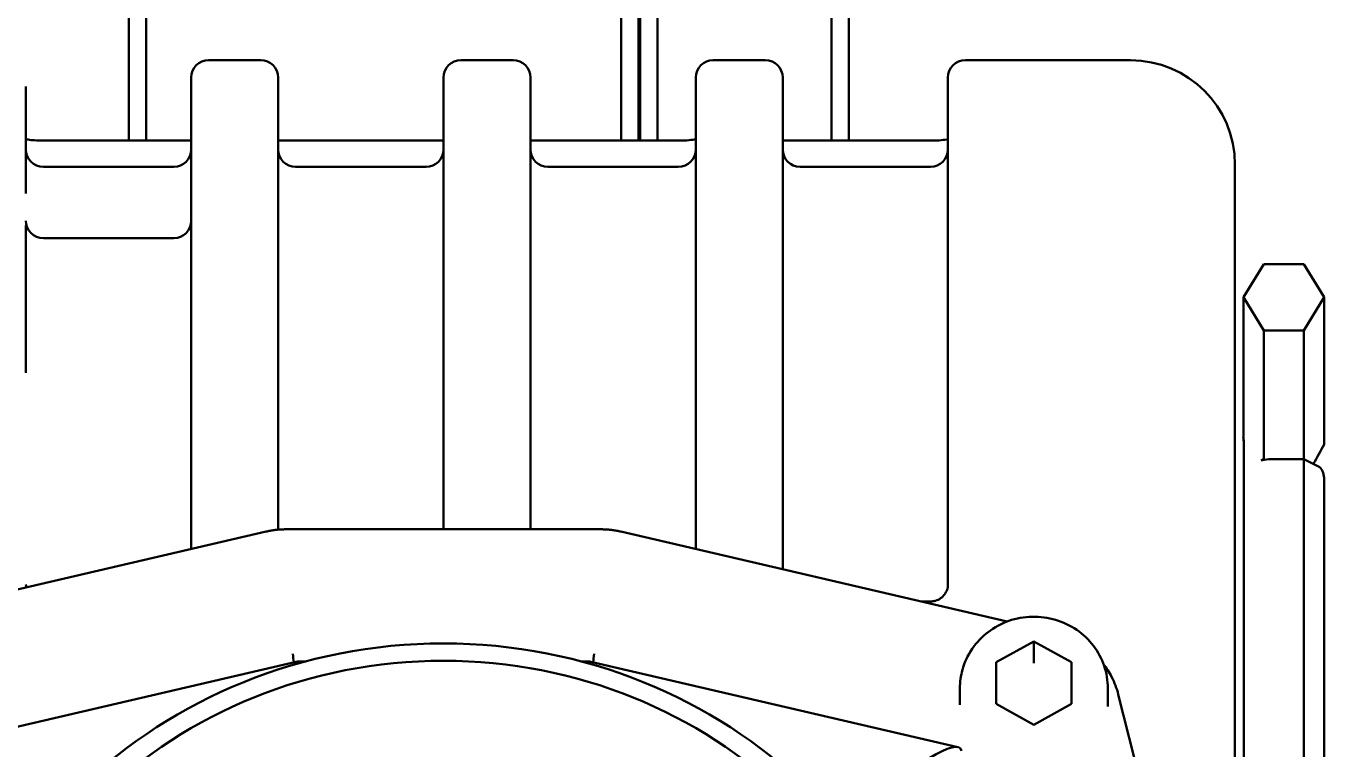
# Model space of a CAD drawing. Header units: inches. Extents: x 11 to 1621, y 11 to 1332.
# Drawn here: x 759.847 to 762.784, y 375.501 to 377.137 of the extents above; entities that cross this region are included whole.
import ezdxf

# ---------------------------------------------------------------- set-up
doc = ezdxf.new("R2010")
doc.units = ezdxf.units.IN
doc.header["$LTSCALE"] = 48
doc.header["$MEASUREMENT"] = 0
doc.layers.add('Visible (ANSI)', color=7, linetype='Continuous', lineweight=50)

msp = doc.modelspace()

# ---------------------------------------------------------------- linework, layer by layer
at = {"layer": 'Visible (ANSI)'}
for p, q in [((760.118571, 376.87759), (760.118571, 378.337886)), ((761.193374, 378.337886), (761.193374, 376.87759)), ((761.276051, 376.87759), (761.276051, 378.337886)), ((761.669752, 378.337886), (761.669752, 376.87759)), ((760.079201, 378.298516), (760.079201, 376.87759)), ((761.232744, 376.87759), (761.232744, 378.298516)), ((761.236681, 378.298516), (761.236681, 376.87759)), ((761.709122, 376.87759), (761.709122, 378.298516)), ((760.378094, 377.059517), (760.259984, 377.059517)), ((760.94896, 377.059517), (760.83085, 377.059517)), ((761.519827, 377.059517), (761.401716, 377.059517)), ((762.346598, 377.059517), (761.972582, 377.059517)), ((760.220614, 377.000225), (760.220614, 377.020168)), ((760.417464, 377.020147), (760.417464, 377.000225)), ((760.79148, 377.000225), (760.79148, 377.020168)), ((760.988331, 377.020147), (760.988331, 377.000225)), ((761.362346, 377.019097), (761.362346, 377.014242)), ((761.559197, 377.020147), (761.559197, 377.000225)), ((761.933212, 377.000225), (761.933212, 377.020147)), ((759.846598, 376.758092), (759.846598, 377.000225)), ((760.220614, 376.758092), (760.220614, 377.000225)), ((760.417464, 376.758092), (760.417464, 377.000225)), ((760.79148, 376.758092), (760.79148, 377.000225)), ((760.988331, 376.758092), (760.988331, 377.000225)), ((761.362346, 376.758092), (761.362346, 377.000225)), ((761.559197, 376.758092), (761.559197, 377.000225)), ((761.933212, 376.758092), (761.933212, 377.000225)), ((759.885968, 376.87759), (760.220614, 376.87759)), ((760.417464, 376.87759), (760.79148, 376.87759)), ((760.988331, 376.87759), (761.322976, 376.87759)), ((761.559197, 376.87759), (761.893842, 376.87759)), ((760.181244, 376.818416), (759.885968, 376.818416)), ((760.75211, 376.818416), (760.456834, 376.818416)), ((761.322976, 376.818416), (761.027701, 376.818416)), ((761.893842, 376.818416), (761.598567, 376.818416)), ((762.582819, 376.823297), (762.582819, 376.581164)), ((760.220614, 376.685479), (760.220614, 376.758092)), ((760.417464, 376.758092), (760.417464, 376.685479)), ((760.79148, 376.685479), (760.79148, 376.758092)), ((760.988331, 376.758092), (760.988331, 376.685479)), ((761.362346, 376.685479), (761.362346, 376.758092)), ((761.559197, 376.758092), (761.559197, 376.685479)), ((761.933212, 376.685479), (761.933212, 376.758092)), ((759.846598, 376.352544), (759.846598, 376.685479)), ((760.220614, 376.685479), (760.220614, 376.352544)), ((760.417464, 376.352544), (760.417464, 376.685479)), ((760.79148, 376.352544), (760.79148, 376.685479)), ((760.988331, 376.352544), (760.988331, 376.685479)), ((761.362346, 376.352544), (761.362346, 376.685479)), ((761.559197, 376.352544), (761.559197, 376.685479)), ((761.933212, 376.352544), (761.933212, 376.685479)), ((760.181244, 376.657097), (759.885968, 376.657097)), ((762.602425, 376.523221), (762.647886, 376.598521)), ((762.647886, 376.598521), (762.738807, 376.598521)), ((762.738807, 376.598521), (762.784268, 376.523221)), ((762.582819, 376.581164), (762.582819, 376.248229)), ((762.602425, 376.523221), (762.602425, 376.211817)), ((762.647886, 376.447922), (762.602425, 376.523221)), ((762.784268, 376.523221), (762.738807, 376.447922)), ((762.784268, 376.523221), (762.784268, 376.19037)), ((762.647886, 376.447922), (762.647886, 376.159539)), ((762.738807, 376.447922), (762.647886, 376.447922)), ((762.738807, 376.447922), (762.738807, 376.156701)), ((760.220614, 375.953691), (760.220614, 376.352544)), ((760.417464, 376.352544), (760.417464, 375.99757)), ((760.79148, 375.998442), (760.79148, 376.352544)), ((760.988331, 376.352544), (760.988331, 375.998439)), ((761.362346, 375.953693), (761.362346, 376.352544)), ((761.559197, 376.352544), (761.559197, 375.907905)), ((761.933212, 375.873526), (761.933212, 376.352544)), ((762.582819, 376.248229), (762.582819, 374.56272)), ((762.602425, 376.20154), (762.602425, 376.198886)), ((762.602504, 376.199436), (762.602504, 374.300758)), ((762.65933, 376.156701), (762.738807, 376.156701)), ((762.738807, 376.156701), (762.738884, 376.156828)), ((762.738884, 376.156828), (762.738886, 376.156828)), ((762.738886, 374.115669), (762.738886, 376.156828)), ((762.738886, 376.156828), (762.772981, 376.139562)), ((762.784346, 376.114982), (762.784346, 374.109378)), ((759.515872, 375.789774), (760.390446, 375.993193)), ((760.436197, 375.998439), (761.146763, 375.998439)), ((761.192514, 375.993193), (762.067088, 375.789774)), ((761.893842, 375.835222), (761.871689, 375.835222)), ((762.042462, 375.697596), (762.127701, 375.744658)), ((762.127701, 375.744658), (762.212939, 375.697596)), ((762.127701, 375.695738), (762.127701, 375.744658)), ((759.627659, 375.505733), (760.46116, 375.699598)), ((760.461235, 375.699607), (760.48035, 375.699607)), ((761.10261, 375.699607), (761.121725, 375.699607)), ((761.121801, 375.699598), (761.955302, 375.505733)), ((762.042462, 375.603472), (762.042462, 375.697596)), ((762.212939, 375.697596), (762.212939, 375.603472)), ((761.960378, 375.601613), (761.960378, 375.639023)), ((762.295023, 375.59759), (762.295023, 375.639023)), ((762.318775, 375.624697), (762.550997, 374.711694)), ((762.127701, 375.556409), (762.042462, 375.603472)), ((762.212939, 375.603472), (762.127701, 375.556409))]:
    msp.add_line(p, q, dxfattribs=at)
for centre, radius, start, end in [((760.259984, 377.020147), 0.03937, 90, 179.993353), ((760.378094, 377.020147), 0.03937, 0, 90), ((760.83085, 377.020147), 0.03937, 90, 179.993353), ((760.94896, 377.020147), 0.03937, 0, 90), ((761.401716, 377.020147), 0.03937, 90, 179.956906), ((761.519827, 377.020147), 0.03937, 0, 90), ((761.972582, 377.020147), 0.03937, 90, 180), ((762.346598, 376.823297), 0.23622, 0, 90), ((759.885968, 376.857786), 0.03937, 180, 270), ((760.181244, 376.857786), 0.03937, 270, 359.999772), ((760.456834, 376.857786), 0.03937, 180, 270), ((760.75211, 376.857786), 0.03937, 270, 359.999807), ((761.027701, 376.857786), 0.03937, 180, 270), ((761.322976, 376.857786), 0.03937, 270, 359.99983), ((761.598567, 376.857786), 0.03937, 180, 270), ((761.893842, 376.857786), 0.03937, 270, 359.99983), ((759.885968, 376.696467), 0.03937, 180, 270), ((760.181244, 376.696467), 0.03937, 270, 359.996653)]:
    msp.add_arc(centre, radius, start, end, dxfattribs=at)
for centre, major_axis, ratio, start_param, end_param in [((762.59106, 376.19587), (-0.010787, -0.017534), 0.2041861, 2.40399907, 2.82112593), ((762.579773, 376.208849), (0.015815, -0.024436), 0.66812458, 0.80128182, 1.1068892), ((762.74624, 376.165631), (-0.082447, -0.146083), 0.12869756, 1.50986162, 1.81302236), ((762.625155, 376.156661), (0.022705, 0.003231), 0.32902713, 5.5189078, 6.23640504), ((762.65933, 376.150946), (0.019685, 0), 0.2923717, 1.57079633, 2.61799394), ((762.772981, 376.120737), (0.004663, -0.019529), 0.53073218, 1.14804115, 2.71883748), ((760.450354, 375.739843), (0.009036, -0.07874), 0.03458935, 5.00512536, 5.27367516), ((761.132606, 375.739843), (-0.009036, -0.07874), 0.03458935, 1.00951014, 1.27805995), ((760.492825, 375.424016), (0.031628, -0.275588), 0.03458935, 2.95454443, 3.14556225), ((761.090135, 375.424016), (-0.031628, -0.275588), 0.03458935, 3.13762306, 3.32864088), ((761.736613, 375.273651), (-0.22443, -0.229088), 0.17872486, 3.03327553, 4.53193932)]:
    msp.add_ellipse(centre, major_axis=major_axis, ratio=ratio, start_param=start_param, end_param=end_param, dxfattribs=at)
for centre, major_axis in [((760.79148, 374.629533), (1.161417, 0)), ((760.79148, 374.646799), (1.102362, 0))]:
    msp.add_ellipse(centre, major_axis=major_axis, ratio=0.95630476, dxfattribs=at)
for points in [[(761.362346, 377.020177), (761.362346, 377.020174), (761.362346, 377.019815), (761.362346, 377.019097)], [(762.602504, 376.198229), (762.60245, 376.198401), (762.602425, 376.198623), (762.602425, 376.198886)], [(759.846598, 375.873526), (759.846598, 375.871316), (759.84681, 375.869069), (759.847225, 375.866844)]]:
    msp.add_open_spline(points, degree=3, dxfattribs=at)
for points, knots in [([(761.362346, 377.014242), (761.362346, 377.014066), (761.362346, 377.013711), (761.362346, 377.013248), (761.362346, 377.012893), (761.362346, 377.012725), (761.362346, 377.012628), (761.362346, 377.012585), (761.362346, 377.01219), (761.362346, 377.011221), (761.362346, 377.007452), (761.362346, 377.004647), (761.362346, 377.000225)], [0.702895725, 0.702895725, 0.702895725, 0.702895725, 0.71875, 0.734375, 0.7421875, 0.748046875, 0.748046875, 0.75, 0.75, 0.875, 0.875, 1, 1, 1, 1]), ([(759.846598, 376.880662), (759.847243, 376.880548), (759.847902, 376.880435), (759.85258, 376.879669), (759.857115, 376.879094), (759.867441, 376.878145), (759.873441, 376.877806), (759.881625, 376.877615), (759.883798, 376.87759), (759.885968, 376.87759)], [0.204914146, 0.204914146, 0.204914146, 0.204914146, 0.211565905, 0.211565905, 0.25126436, 0.25126436, 0.297448961, 0.297448961, 0.313985679, 0.313985679, 0.313985679, 0.313985679]), ([(761.322976, 376.87759), (761.329481, 376.87759), (761.336069, 376.877823), (761.348467, 376.878708), (761.354438, 376.879383), (761.360521, 376.880347), (761.361447, 376.880503), (761.362346, 376.880662)], [0, 0, 0, 0, 0.04956492, 0.04956492, 0.099648876, 0.099648876, 0.108891875, 0.108891875, 0.108891875, 0.108891875]), ([(761.893842, 376.87759), (761.900347, 376.87759), (761.906936, 376.877823), (761.919333, 376.878708), (761.925304, 376.879383), (761.931387, 376.880347), (761.932313, 376.880503), (761.933212, 376.880662)], [0, 0, 0, 0, 0.04956492, 0.04956492, 0.099648876, 0.099648876, 0.108891875, 0.108891875, 0.108891875, 0.108891875]), ([(760.436197, 375.998439), (760.433121, 375.998439), (760.430044, 375.998369), (760.423898, 375.998088), (760.420828, 375.997878), (760.414701, 375.997317), (760.411643, 375.996967), (760.405547, 375.996126), (760.402509, 375.995637), (760.396457, 375.994518), (760.393444, 375.99389), (760.390446, 375.993193)], [3.141592654, 3.141592654, 3.141592654, 3.141592654, 3.189309955, 3.189309955, 3.237027257, 3.237027257, 3.284744559, 3.284744559, 3.332461861, 3.332461861, 3.380179162, 3.380179162, 3.380179162, 3.380179162]), ([(761.192514, 375.993193), (761.189517, 375.99389), (761.186503, 375.994518), (761.180452, 375.995637), (761.177413, 375.996126), (761.171317, 375.996967), (761.16826, 375.997317), (761.162132, 375.997878), (761.159062, 375.998088), (761.152916, 375.998369), (761.14984, 375.998439), (761.146763, 375.998439)], [2.903006145, 2.903006145, 2.903006145, 2.903006145, 2.950723447, 2.950723447, 2.998440748, 2.998440748, 3.04615805, 3.04615805, 3.093875352, 3.093875352, 3.141592654, 3.141592654, 3.141592654, 3.141592654]), ([(761.893842, 375.835222), (761.894818, 375.835222), (761.895794, 375.835259), (761.899701, 375.835551), (761.902627, 375.836099), (761.909426, 375.838158), (761.913252, 375.840028), (761.919981, 375.844718), (761.922968, 375.847593), (761.927923, 375.85407), (761.929899, 375.857775), (761.932533, 375.865463), (761.933212, 375.869541), (761.933212, 375.873526)], [0, 0, 0, 0, 0.007433502, 0.007433502, 0.029860817, 0.029860817, 0.061830996, 0.061830996, 0.093649997, 0.093649997, 0.126772819, 0.126772819, 0.160327364, 0.160327364, 0.160327364, 0.160327364]), ([(762.295023, 375.639023), (762.295023, 375.656135), (762.292188, 375.673242), (762.281151, 375.705753), (762.272932, 375.721141), (762.251926, 375.748742), (762.239099, 375.760917), (762.210089, 375.780856), (762.193875, 375.788568), (762.159682, 375.79872), (762.141695, 375.801117), (762.105799, 375.800303), (762.087895, 375.797076), (762.054058, 375.785286), (762.038122, 375.776743), (762.009924, 375.755208), (761.997636, 375.742258), (761.978005, 375.71331), (761.970612, 375.697352), (761.96228, 375.667094), (761.960378, 375.653059), (761.960378, 375.639023)], [1.57079633, 1.57079633, 1.57079633, 1.57079633, 1.88471906, 1.88471906, 2.19994561, 2.19994561, 2.51840988, 2.51840988, 2.84053566, 2.84053566, 3.1653255, 3.1653255, 3.49097866, 3.49097866, 3.8154729, 3.8154729, 4.13705489, 4.13705489, 4.45489324, 4.45489324, 4.71238898, 4.71238898, 4.71238898, 4.71238898]), ([(762.318775, 375.624697), (762.315268, 375.638486), (762.310187, 375.651863), (762.298423, 375.674724), (762.292229, 375.684465), (762.285224, 375.693567)], [1.809398796, 1.809398796, 1.809398796, 1.809398796, 2.028120265, 2.028120265, 2.205272173, 2.205272173, 2.205272173, 2.205272173])]:
    msp.add_open_spline(points, degree=3, knots=knots, dxfattribs=at)

doc.saveas('drawing.dxf')
